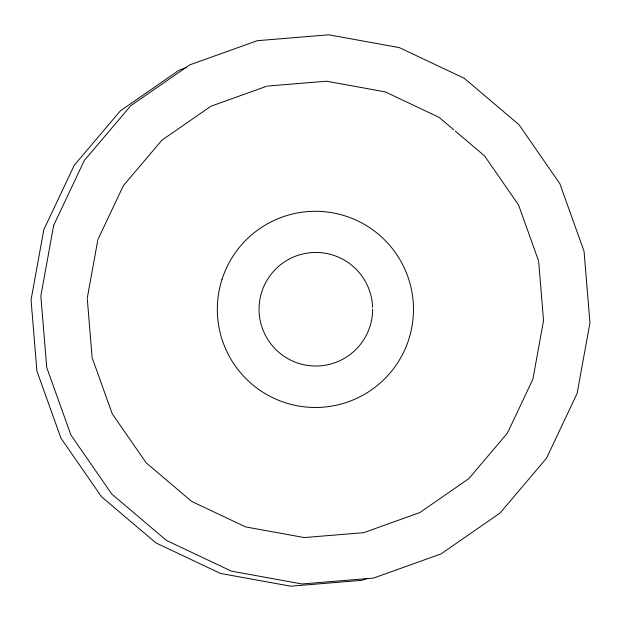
<?xml version="1.0" encoding="UTF-8"?>
<svg xmlns="http://www.w3.org/2000/svg" width="621" height="621" viewBox="0 0 621 621"><rect width="100%" height="100%" fill="white"/><g stroke="black" fill="none" stroke-linecap="round" stroke-linejoin="round"><path stroke-width="0.93" d="M87.243 298.235L97.722 240.506M97.901 239.559L123.377 185.648L161.934 140.16L210.961 106.207L267.092 86.102M186.3 67.604L179.042 70.204L120.396 110.817L74.272 165.233L43.796 229.723L31.05 299.912L36.903 371.009L60.959 438.17L101.572 496.823L155.98 542.956L220.471 573.439L290.651 586.193L361.74 580.348L367.19 578.399M268.055 86.024L326.522 81.211L385.199 91.877L439.109 117.361L453.78 129.797M455.247 131.047L484.59 155.925L518.543 204.953L538.655 261.099M538.733 262.062L543.546 320.537L532.888 379.214L507.411 433.132L468.855 478.612L419.835 512.566L363.696 532.671L304.267 537.561L245.59 526.903L191.679 501.419L146.199 462.847L112.246 413.819L92.133 357.673L87.32 299.198M372.623 309.242A56.79 56.783 71.3 0 1 295.844 362.385A56.79 56.783 71.3 0 1 273.139 271.796A56.79 56.783 71.3 0 1 365.909 282.462M366.343 283.277A56.79 56.783 71.3 0 1 372.592 307.379M53.662 225.361L40.839 295.969L46.73 367.492L70.926 435.057L111.78 494.06L166.513 540.472L231.392 571.141L302 583.973L373.516 578.089L441.073 553.893L500.06 513.031L546.472 458.298L577.126 393.419L589.95 322.804L584.058 251.28L559.863 183.715L519.009 124.712L464.275 78.3L399.396 47.631L328.788 34.807L257.273 40.691L189.715 64.887L130.728 105.741L84.316 160.474L53.662 225.361M222.015 279.403A98.095 98.079 71.3 0 0 336.14 405.257A98.095 98.079 71.3 0 0 388.055 243.494A98.095 98.079 71.3 0 0 222.015 279.403"/></g></svg>
